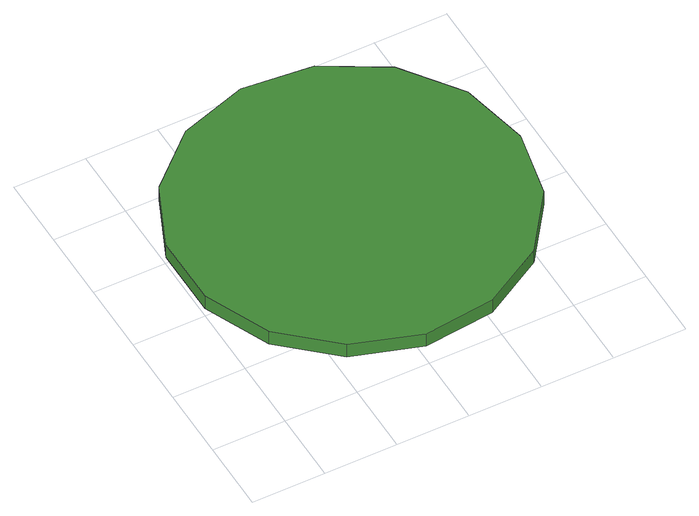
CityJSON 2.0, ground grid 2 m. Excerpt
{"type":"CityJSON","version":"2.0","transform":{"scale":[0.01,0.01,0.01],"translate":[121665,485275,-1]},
"CityObjects":{
"tree1":{"type":"SolitaryVegetationObject","attributes":{"function":"something"},"geometry":[{"type":"MultiSurface","lod":"1","boundaries":[[[0,1,2,3,4,5,6,7,8,9,10,11,12,13,14]],[[15,16,17,18,19,20,21,22,23,24,25,26,27,28,29]],[[0,29,28,1]],[[1,28,27,2]],[[2,27,26,3]],[[3,26,25,4]],[[4,25,24,5]],[[5,24,23,6]],[[6,23,22,7]],[[7,22,21,8]],[[8,21,20,9]],[[9,20,19,10]],[[10,19,18,11]],[[11,18,17,12]],[[12,17,16,13]],[[13,16,15,14]],[[14,15,29,0]]]}]}
},
"vertices":[
[940,520,45],[899,711,45],[784,869,45],[615,967,45],[421,987,45],[235,927,45],[90,796,45],[11,618,45],[11,423,45],[90,244,45],[235,114,45],[421,53,45],[615,74,45],[784,171,45],[899,329,45],[899,329,1],[784,171,1],[615,74,1],[421,53,1],[235,114,1],[90,244,1],[11,423,1],[11,618,1],[90,796,1],[235,927,1],[421,987,1],[615,967,1],[784,869,1],[899,711,1],[940,520,1]
]}
